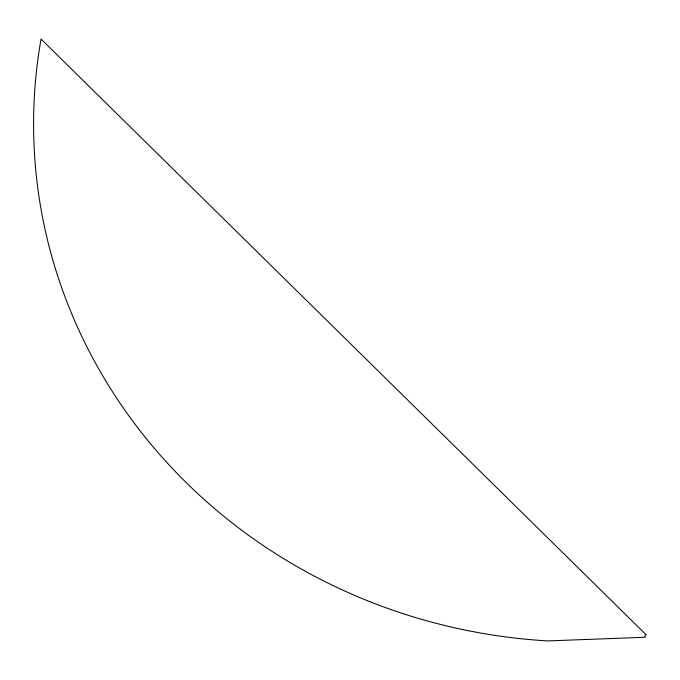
<?xml version="1.0" encoding="UTF-8"?>
<svg xmlns="http://www.w3.org/2000/svg" width="680" height="680" viewBox="0 0 680 680"><rect width="100%" height="100%" fill="white"/><g stroke="black" fill="none" stroke-linecap="round" stroke-linejoin="round"><path stroke-width="1.02" d="M646 634.627L644.971 635.783L645.26 637.254L547.851 640.917A547.145 517.021 0.7 0 1 41.046 39.083L646 634.627"/></g></svg>
